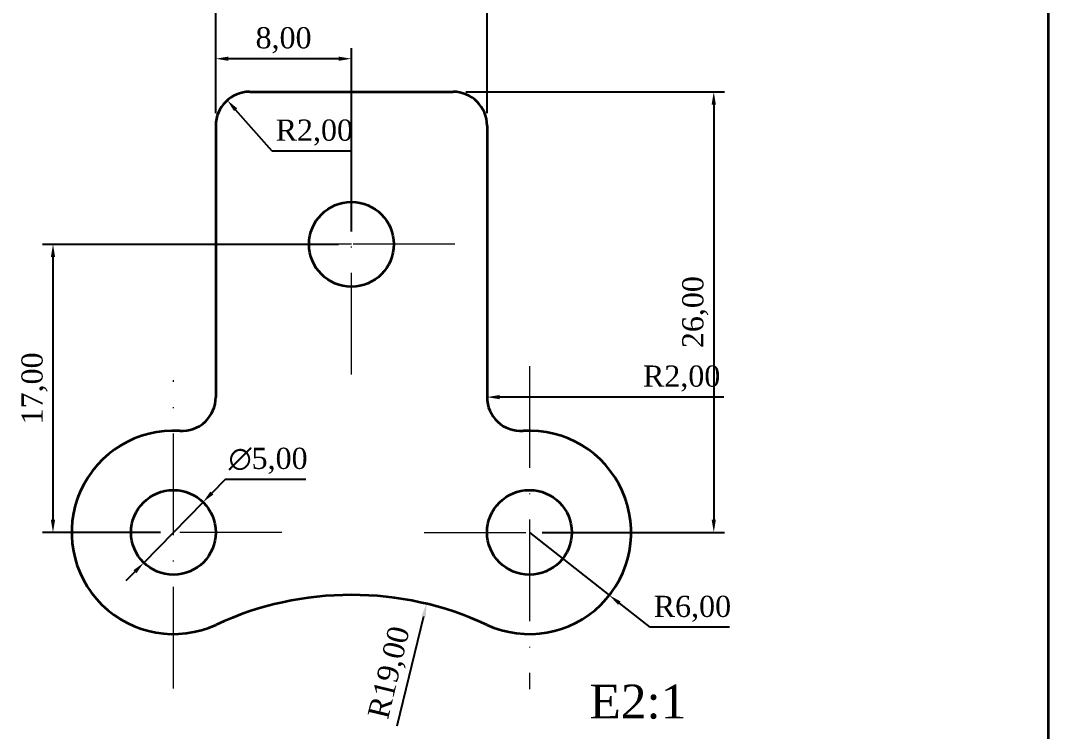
# Model space of a CAD drawing. Header units: millimetres. Extents: x 20 to 205, y 5 to 292.
# Drawn here: x 83.7 to 205, y 65.6 to 149.5 of the extents above; entities that cross this region are included whole.
import ezdxf

# ---------------------------------------------------------------- set-up
doc = ezdxf.new("R2010")
doc.units = ezdxf.units.MM
doc.linetypes.add('ACAD_ISO10W100', pattern=[18, 12, -3, 0, -3])
for name, color, linetype, lineweight in [('Acotación', 3, 'Continuous', 15), ('Cajetín y formato', 1, 'Continuous', 35), ('Contorno', 7, 'Continuous', 35), ('Ejes', 4, 'ACAD_ISO10W100', 15), ('Textos y Leyendas', 3, 'Continuous', 15)]:
    doc.layers.add(name, color=color, linetype=linetype, lineweight=lineweight)
doc.styles.add('e1', font='times.ttf')
doc.dimstyles.new('ACOE 0.5', dxfattribs={"dimtxt": 2.5, "dimasz": 1.5, "dimexe": 1.25, "dimexo": 1.5, "dimtad": 1, "dimtoh": 1, "dimlfac": 0.5, "dimzin": 1, "dimtxsty": 'e1', "dimcen": 2.5, "dimadec": 0, "dimazin": 0, "dimtfac": 1, "dimtmove": 1, "dimatfit": 0, "dimfxl": 1, "dimarcsym": 0})

# ---------------------------------------------------------------- blocks, each defined once
blk = doc.blocks.new('*D27')
at = {"layer": 'Acotación', "color": 0, "lineweight": -2, "transparency": 16777216}
for p, q in [((106.77, 138.58), (106.77, 146.24)), ((122.77, 124.58), (122.77, 146.24)), ((121.27, 144.99), (108.27, 144.99))]:
    blk.add_line(p, q, dxfattribs=at)
at = {"layer": 'Acotación', "color": 0, "transparency": 16777216}
for points in [[(108.27, 145.24), (108.27, 144.74), (106.77, 144.99)], [(121.27, 145.24), (121.27, 144.74), (122.77, 144.99)]]:
    blk.add_solid(points, dxfattribs=at)
at = {"layer": 'Defpoints', "color": 0, "transparency": 16777216}
for p in [(106.77, 144.99), (106.77, 137.08), (122.77, 123.08)]:
    blk.add_point(p, dxfattribs=at)
at = {"layer": 'Acotación', "color": 0, "transparency": 16777216, "insert": (114.77, 147.17), "char_height": 2.5, "attachment_point": 5, "style": 'e1'}
blk.add_mtext('8,00', dxfattribs=at)
blk = doc.blocks.new('*D28')
at = {"layer": 'Acotación', "color": 0, "lineweight": -2, "transparency": 16777216}
for p, q in [((106.77, 138.58), (106.77, 155.09)), ((138.77, 138.58), (138.77, 155.09)), ((108.27, 153.84), (137.27, 153.84))]:
    blk.add_line(p, q, dxfattribs=at)
at = {"layer": 'Acotación', "color": 0, "transparency": 16777216}
for points in [[(108.27, 154.09), (108.27, 153.59), (106.77, 153.84)], [(137.27, 154.09), (137.27, 153.59), (138.77, 153.84)]]:
    blk.add_solid(points, dxfattribs=at)
at = {"layer": 'Defpoints', "color": 0, "transparency": 16777216}
for p in [(138.77, 153.84), (106.77, 137.08), (138.77, 137.08)]:
    blk.add_point(p, dxfattribs=at)
at = {"layer": 'Acotación', "color": 0, "transparency": 16777216, "insert": (122.77, 156.02), "char_height": 2.5, "attachment_point": 5, "style": 'e1'}
blk.add_mtext('16,00', dxfattribs=at)
blk = doc.blocks.new('*D29')
at = {"layer": 'Acotación', "color": 0, "lineweight": -2, "transparency": 16777216}
for p, q in [((113.41, 134.09), (109.12, 138.96)), ((122.76, 134.09), (113.41, 134.09))]:
    blk.add_line(p, q, dxfattribs=at)
at = {"layer": 'Acotación', "color": 0, "transparency": 16777216}
blk.add_solid([(109.31, 139.13), (108.93, 138.8), (108.13, 140.09)], dxfattribs=at)
at = {"layer": 'Defpoints', "color": 0, "transparency": 16777216}
for p in [(108.13, 140.09), (110.77, 137.08)]:
    blk.add_point(p, dxfattribs=at)
at = {"layer": 'Acotación', "color": 0, "transparency": 16777216, "insert": (118.4, 136.27), "char_height": 2.5, "attachment_point": 5, "style": 'e1'}
blk.add_mtext('R2,00', dxfattribs=at)
blk = doc.blocks.new('*D30')
at = {"layer": 'Acotación', "color": 0, "lineweight": -2, "transparency": 16777216}
for p, q in [((136.27, 141.08), (166.77, 141.08)), ((165.52, 139.58), (165.52, 90.58)), ((145.27, 89.08), (166.77, 89.08))]:
    blk.add_line(p, q, dxfattribs=at)
at = {"layer": 'Acotación', "color": 0, "transparency": 16777216}
for points in [[(165.27, 139.58), (165.77, 139.58), (165.52, 141.08)], [(165.27, 90.58), (165.77, 90.58), (165.52, 89.08)]]:
    blk.add_solid(points, dxfattribs=at)
at = {"layer": 'Defpoints', "color": 0, "transparency": 16777216}
for p in [(134.77, 141.08), (143.77, 89.08), (165.52, 89.08)]:
    blk.add_point(p, dxfattribs=at)
at = {"layer": 'Acotación', "color": 0, "transparency": 16777216, "insert": (163.34, 115.08), "char_height": 2.5, "attachment_point": 5, "rotation": 90, "style": 'e1'}
blk.add_mtext('26,00', dxfattribs=at)
blk = doc.blocks.new('*D31')
at = {"layer": 'Acotación', "color": 0, "lineweight": -2, "transparency": 16777216}
blk.add_line((166.72, 105.05), (140.27, 105.05), dxfattribs=at)
at = {"layer": 'Acotación', "color": 0, "transparency": 16777216}
blk.add_solid([(140.27, 105.3), (140.27, 104.8), (138.77, 105.05)], dxfattribs=at)
at = {"layer": 'Defpoints', "color": 0, "transparency": 16777216}
for p in [(138.77, 105.05), (142.77, 105.05)]:
    blk.add_point(p, dxfattribs=at)
at = {"layer": 'Acotación', "color": 0, "transparency": 16777216, "insert": (161.73, 107.24), "char_height": 2.5, "attachment_point": 5, "style": 'e1'}
blk.add_mtext('R2,00', dxfattribs=at)
blk = doc.blocks.new('*D32')
at = {"layer": 'Acotación', "color": 0, "lineweight": -2, "transparency": 16777216}
for p, q in [((107.89, 95.34), (106.32, 93.73)), ((117.38, 95.34), (107.89, 95.34)), ((98.28, 85.51), (105.27, 92.66)), ((97.23, 84.44), (96.18, 83.37))]:
    blk.add_line(p, q, dxfattribs=at)
at = {"layer": 'Acotación', "color": 0, "transparency": 16777216}
for points in [[(106.14, 93.91), (106.5, 93.56), (105.27, 92.66)], [(97.05, 84.61), (97.41, 84.26), (98.28, 85.51)]]:
    blk.add_solid(points, dxfattribs=at)
at = {"layer": 'Defpoints', "color": 0, "transparency": 16777216}
for p in [(105.27, 92.66), (98.28, 85.51)]:
    blk.add_point(p, dxfattribs=at)
at = {"layer": 'Acotación', "color": 0, "transparency": 16777216, "insert": (112.95, 97.53), "char_height": 2.5, "attachment_point": 5, "style": 'e1'}
blk.add_mtext('∅5,00', dxfattribs=at)
blk = doc.blocks.new('*D33')
at = {"layer": 'Acotación', "color": 0, "lineweight": -2, "transparency": 16777216}
for p, q in [((143.77, 89.08), (153.2, 81.66)), ((158.01, 77.88), (154.38, 80.74)), ((167.36, 77.88), (158.01, 77.88))]:
    blk.add_line(p, q, dxfattribs=at)
at = {"layer": 'Acotación', "color": 0, "transparency": 16777216}
blk.add_solid([(154.54, 80.93), (154.23, 80.54), (153.2, 81.66)], dxfattribs=at)
at = {"layer": 'Defpoints', "color": 0, "transparency": 16777216}
for p in [(143.77, 89.08), (153.2, 81.66)]:
    blk.add_point(p, dxfattribs=at)
at = {"layer": 'Acotación', "color": 0, "transparency": 16777216, "insert": (163, 80.06), "char_height": 2.5, "attachment_point": 5, "style": 'e1'}
blk.add_mtext('R6,00', dxfattribs=at)
blk = doc.blocks.new('*D34')
at = {"layer": 'Acotación', "color": 0, "lineweight": -2, "transparency": 16777216}
blk.add_line((128.19, 66.24), (131.3, 79.2), dxfattribs=at)
at = {"layer": 'Acotación', "color": 0, "transparency": 16777216}
blk.add_solid([(131.05, 79.26), (131.54, 79.14), (131.65, 80.66)], dxfattribs=at)
at = {"layer": 'Defpoints', "color": 0, "transparency": 16777216}
for p in [(131.65, 80.66), (122.77, 43.71)]:
    blk.add_point(p, dxfattribs=at)
at = {"layer": 'Acotación', "color": 0, "transparency": 16777216, "insert": (127.44, 72.5), "char_height": 2.5, "attachment_point": 5, "rotation": 76.4959, "style": 'e1'}
blk.add_mtext('R19,00', dxfattribs=at)
blk = doc.blocks.new('*D35')
at = {"layer": 'Acotación', "color": 0, "lineweight": -2, "transparency": 16777216}
for p, q in [((121.27, 123.08), (86.32, 123.08)), ((87.57, 121.58), (87.57, 90.58)), ((100.27, 89.08), (86.32, 89.08))]:
    blk.add_line(p, q, dxfattribs=at)
at = {"layer": 'Acotación', "color": 0, "transparency": 16777216}
for points in [[(87.32, 121.58), (87.82, 121.58), (87.57, 123.08)], [(87.32, 90.58), (87.82, 90.58), (87.57, 89.08)]]:
    blk.add_solid(points, dxfattribs=at)
at = {"layer": 'Defpoints', "color": 0, "transparency": 16777216}
for p in [(122.77, 123.08), (87.57, 89.08), (101.77, 89.08)]:
    blk.add_point(p, dxfattribs=at)
at = {"layer": 'Acotación', "color": 0, "transparency": 16777216, "insert": (85.39, 106.08), "char_height": 2.5, "attachment_point": 5, "rotation": 90, "style": 'e1'}
blk.add_mtext('17,00', dxfattribs=at)

msp = doc.modelspace()

# ---------------------------------------------------------------- linework, layer by layer
at = {"layer": 'Cajetín y formato'}
msp.add_line((205, 59), (205, 292), dxfattribs=at)
at = {"layer": 'Contorno'}
for p, q in [((110.7738, 141.0845), (134.7738, 141.0845)), ((106.7738, 137.0845), (106.7738, 105.0532)), ((138.7738, 137.0845), (138.7738, 105.0532))]:
    msp.add_line(p, q, dxfattribs=at)
for centre in [(122.7738, 123.0845), (101.7738, 89.0845), (143.7738, 89.0845)]:
    msp.add_circle(centre, 5, dxfattribs=at)
for centre, radius, start, end in [((110.7738, 137.0845), 4, 90, 180), ((134.7738, 137.0845), 4, 0, 90), ((102.7738, 105.0532), 4, 266.416678, 360), ((142.7738, 105.0532), 4, 180, 273.583322), ((101.7738, 89.0845), 12, 86.416678, 294.834587), ((143.7738, 89.0845), 12, 245.165413, 93.583322), ((122.7738, 43.7083), 38, 65.165413, 114.834587)]:
    msp.add_arc(centre, radius, start, end, dxfattribs=at)
at = {"layer": 'Ejes'}
for p, q in [((122.7738, 107.7235), (122.7738, 134.6284)), ((122.7738, 123.0845), (113.3146, 123.0845)), ((134.9649, 123.0845), (122.7738, 123.0845)), ((122.7738, 123.0845), (122.7738, 123.0845)), ((122.7738, 123.0845), (122.7738, 123.0845)), ((143.7738, 108.6949), (143.7738, 70.5985)), ((101.7738, 70.6512), (101.7738, 107.0461)), ((114.5474, 89.0845), (87.5676, 89.0845)), ((131.3487, 89.0845), (161.6636, 89.0845))]:
    msp.add_line(p, q, dxfattribs=at)

# ---------------------------------------------------------------- texts
at = {"layer": 'Textos y Leyendas', "style": 'e1'}
msp.add_text('E2:1', height=4, dxfattribs=at).set_placement((150.8668, 67.1223))

# ---------------------------------------------------------------- dimensions: what is measured, and where the dimension line sits
at = {"layer": 'Acotación'}
for base, p1, p2, picture, middle in [((138.7738, 153.8384), (106.7738, 137.0845), (138.7738, 137.0845), '*D28', (122.7738, 156.0207)), ((106.7738, 144.9875), (122.7738, 123.0845), (106.7738, 137.0845), '*D27', (114.7738, 147.1698))]:
    dim = msp.add_linear_dim(base=base, p1=p1, p2=p2, dimstyle='ACOE 0.5', dxfattribs=at)
    dim.commit()
    dim.dimension.update_dxf_attribs({"geometry": picture, "text_midpoint": middle})
for base, p1, p2, picture, middle in [((165.5203, 89.0845), (134.7738, 141.0845), (143.7738, 89.0845), '*D30', (163.338, 115.0845)), ((87.5676, 89.0845), (122.7738, 123.0845), (101.7738, 89.0845), '*D35', (85.3853, 106.0845))]:
    dim = msp.add_linear_dim(base=base, p1=p1, p2=p2, angle=90, dimstyle='ACOE 0.5', dxfattribs=at)
    dim.commit()
    dim.dimension.update_dxf_attribs({"geometry": picture, "text_midpoint": middle})
for center, mpoint, picture, middle in [((110.7738, 137.0845), (108.1319, 140.0879), '*D29', (113.4083, 134.0896)), ((142.7738, 105.0532), (138.7738, 105.0532), '*D31', (166.7175, 105.0532)), ((122.7738, 43.7083), (131.6473, 80.6577), '*D34', (129.5663, 71.9925))]:
    dim = msp.add_radius_dim(center=center, mpoint=mpoint, dimstyle='ACOE 0.5', dxfattribs=at)
    dim.commit()
    dim.dimension.update_dxf_attribs({"geometry": picture, "text_midpoint": middle, "dimtype": 164})
dim = msp.add_diameter_dim_2p(p1=(98.277, 85.5106), p2=(105.2705, 92.6584), dimstyle='ACOE 0.5', dxfattribs=at)
dim.commit()
dim.dimension.update_dxf_attribs({"geometry": '*D32', "text_midpoint": (107.8922, 95.338), "dimtype": 163})
dim = msp.add_radius_dim(center=(143.7738, 89.0845), mpoint=(153.2038, 81.6633), dimstyle='ACOE 0.5', dxfattribs=at)
dim.commit()
dim.dimension.update_dxf_attribs({"geometry": '*D33', "text_midpoint": (162.9976, 80.0641)})

doc.saveas('drawing.dxf')
